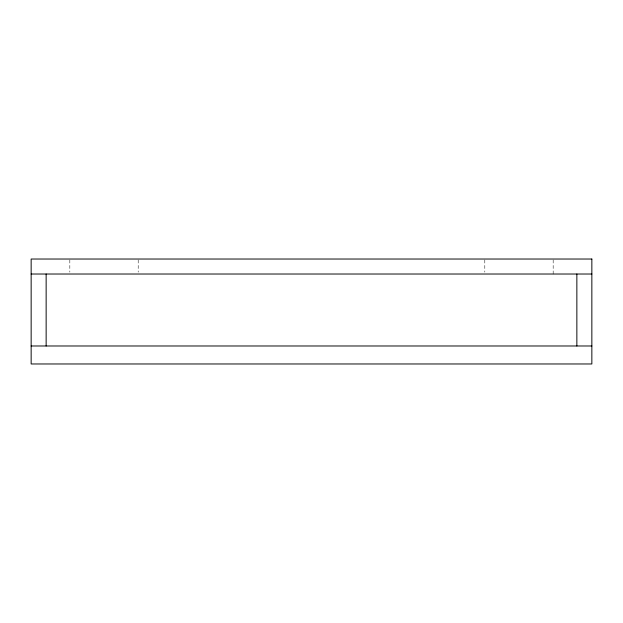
<?xml version="1.0" encoding="UTF-8"?>
<svg xmlns="http://www.w3.org/2000/svg" width="623" height="623" viewBox="0 0 623 623"><rect width="100%" height="100%" fill="white"/><g stroke="black" fill="none" stroke-linecap="round" stroke-linejoin="round"><path stroke-width="0.47" stroke-dasharray="3.12 2.34" d="M553.169 259.962L553.169 274.019M484.803 259.962L484.803 272.15M138.197 259.962L138.197 272.15M69.831 259.962L69.831 272.15"/><path stroke-width="0.93" d="M31.15 274.019L591.85 274.019M31.15 345.983L591.85 345.983M576.859 274.019L576.859 345.983M46.141 274.019L46.141 345.983M591.85 259.028L31.15 259.028L31.15 363.972L591.85 363.972L591.85 259.028"/></g></svg>
